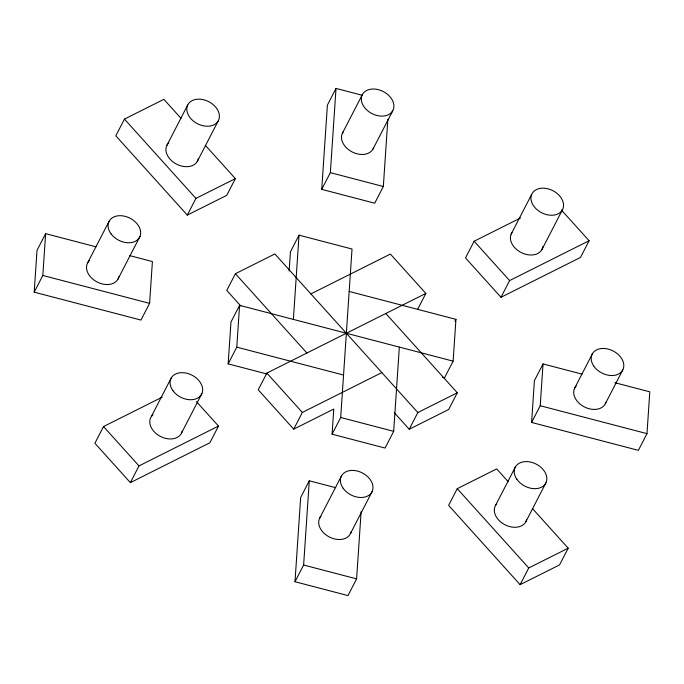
<?xml version="1.0" encoding="UTF-8"?>
<svg xmlns="http://www.w3.org/2000/svg" width="684" height="684" viewBox="0 0 684 684"><rect width="100%" height="100%" fill="white"/><g stroke="black" fill="none" stroke-linecap="round" stroke-linejoin="round"><path stroke-width="1.03" d="M129.815 255.654L152.404 261.562L149.591 303.363L140.964 320.069L34.2 292.162L37.013 250.361L45.631 233.654L95.94 246.804M34.2 292.162L42.827 275.455L45.631 233.654M266.726 373.934L228.157 363.862L230.97 322.053L239.588 305.346L453.124 361.152L455.937 319.351L349.165 291.452M228.157 363.862L236.784 347.156L239.588 305.346M289.135 270.967L290.418 251.874L299.036 235.168L352.021 249.01L340.7 417.497L332.073 434.203L385.058 448.046L393.676 431.339L399.336 347.096M293.376 319.402L299.036 235.168M361.118 511.7L356.603 578.878L347.985 595.584L295.001 581.733L300.661 497.499L309.288 480.792L335.776 487.709M387.854 119.324L383.339 186.501L374.712 203.208L321.728 189.365L327.397 105.122L336.015 88.416L362.511 95.341M295.001 581.733L303.628 565.027L309.288 480.792M321.728 189.365L330.355 172.659L336.015 88.416M332.073 434.203L333.758 409.075L293.71 429.142L258.236 389.794L266.863 373.088L425.858 293.419L390.384 254.063L310.878 293.906M614.899 382.715L649.8 391.838L646.987 433.639L638.369 450.346L531.596 422.438L534.409 380.637L543.036 363.931L582.041 374.131M531.596 422.438L540.223 405.732L543.036 363.931M181.038 118.358L163.886 99.334L124.437 119.102L115.81 135.808L187.305 215.101L226.755 195.333L235.373 178.627L205.345 145.324M87.509 263.126L109.064 221.359M166.828 145.461L187.707 105.003M117.716 279.594L140.032 236.356M197.231 161.569L218.111 121.119A17.22 12.389 27.3 0 0 201.156 99.3A17.22 12.389 27.3 0 0 190.049 117.674A17.22 12.389 27.3 0 0 218.111 121.119M187.305 215.101L195.923 198.394L235.373 178.627M162.194 397.156L103.515 426.551L94.896 443.258L130.37 482.613L209.868 442.779L218.495 426.072L196.496 401.67M171.137 378.141L150.89 417.368A17.22 12.389 27.3 0 0 161.749 437.067A17.22 12.389 27.3 0 0 182.192 431.159M394.3 412.7L409.229 429.253L417.847 412.546L274.865 253.952L235.416 273.72L226.789 290.426L240.913 306.099M130.37 482.613L138.989 465.907L218.495 426.072M181.679 432.75L201.925 393.514M342.325 133.414L362.118 95.059M372.925 149.163L392.727 110.808A17.22 12.389 27.3 0 0 375.396 89.134A17.22 12.389 27.3 0 0 364.717 107.756A17.22 12.389 27.3 0 0 392.727 110.808M293.71 429.142L302.337 412.435L381.834 372.6M417.71 309.194L425.858 293.419M319.898 517.737L341.59 475.705M520.507 217.991L474.132 241.221L465.505 257.928L500.987 297.284L580.485 257.449L589.104 240.742L561.436 210.048M454.98 321.206L455.937 319.351M350.499 533.486L372.199 491.454M511.153 234.15L531.665 194.401M453.124 361.152L444.506 377.859L442.445 377.329M500.987 297.284L509.606 280.577L589.104 240.742M385.81 313.486L457.297 392.778L448.678 409.485L409.229 429.253M541.933 249.532L562.453 209.774A17.22 12.389 27.3 0 0 544.755 188.254A17.22 12.389 27.3 0 0 534.52 207.107A17.22 12.389 27.3 0 0 562.453 209.774M508.135 481.587L496.695 468.899L457.245 488.667L448.627 505.373L520.114 584.666L559.563 564.899L568.19 548.192L532.443 508.545M495.592 505.322L515.522 466.71M574.355 388.777L592.609 353.406M525.996 521.439L545.935 482.819M605.314 403.774L622.808 369.882M520.114 584.666L528.741 567.959L568.19 548.192M417.847 412.546L457.297 392.778M330.355 172.659L383.339 186.501M42.827 275.455L149.591 303.363M540.223 405.732L646.987 433.639M236.784 347.156L343.548 375.054M340.7 417.497L393.676 431.339M303.628 565.027L356.603 578.878M474.132 241.221L509.606 280.577M124.437 119.102L195.923 198.394M457.245 488.667L528.741 567.959M235.416 273.72L306.911 353.021M266.863 373.088L302.337 412.435M103.515 426.551L138.989 465.907M542.959 246.368A17.22 12.389 27.3 0 1 522.362 253.106A17.22 12.389 27.3 0 1 511.94 232.697M605.93 402.235A17.22 12.389 27.3 0 1 583.845 406.647A17.22 12.389 27.3 0 1 576.133 385.981M526.586 519.883A17.22 12.389 27.3 0 1 504.689 524.628A17.22 12.389 27.3 0 1 496.584 503.988M351.046 531.913A17.22 12.389 27.3 0 1 329.355 537A17.22 12.389 27.3 0 1 320.856 516.377M151.814 415.992A17.22 12.389 27.3 0 1 152.994 414.778M118.948 276.524A17.22 12.389 27.3 0 1 96.658 281.748A17.22 12.389 27.3 0 1 89.544 260.493M198.394 158.474A17.22 12.389 27.3 0 1 176.318 164.04A17.22 12.389 27.3 0 1 168.803 142.794M373.609 147.658A17.22 12.389 27.3 0 1 352.157 151.942A17.22 12.389 27.3 0 1 343.146 131.978M593.669 365.914A17.22 12.389 27.3 0 0 621.918 371.275A17.22 12.389 27.3 0 0 606.913 348.814A17.22 12.389 27.3 0 0 593.669 365.914M516.847 479.253A17.22 12.389 27.3 0 0 545.08 484.238A17.22 12.389 27.3 0 0 529.673 461.888A17.22 12.389 27.3 0 0 516.847 479.253M343.171 488.291A17.22 12.389 27.3 0 0 371.369 492.89A17.22 12.389 27.3 0 0 355.569 470.669A17.22 12.389 27.3 0 0 343.171 488.291M172.975 390.752A17.22 12.389 27.3 0 0 201.139 394.967A17.22 12.389 27.3 0 0 184.945 372.874A17.22 12.389 27.3 0 0 172.975 390.752M111.159 234.005A17.22 12.389 27.3 0 0 139.271 237.827A17.22 12.389 27.3 0 0 122.701 215.87A17.22 12.389 27.3 0 0 111.159 234.005"/></g></svg>
